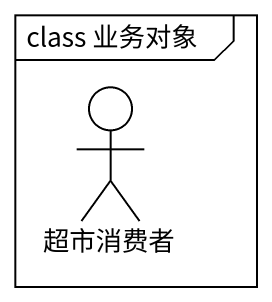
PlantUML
@startuml
mainframe class 业务对象
actor 超市消费者
@enduml
